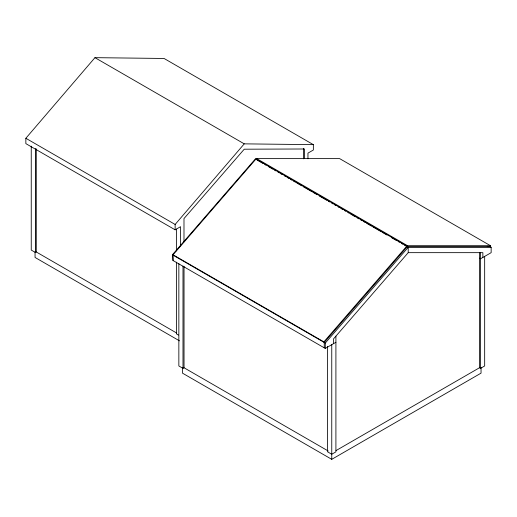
<?xml version="1.0" encoding="UTF-8"?>
<svg xmlns="http://www.w3.org/2000/svg" width="517" height="517" viewBox="0 0 517 517"><rect width="100%" height="100%" fill="white"/><g stroke="black" fill="none" stroke-linecap="round" stroke-linejoin="round"><path stroke-width="0.78" d="M335.908 342.286L325.277 348.419L172.368 260.135L172.368 254.784L255.301 159.016L256.342 159.617L256.69 158.616L339.624 158.616L490.459 245.698L490.116 246.706L407.176 246.706L324.243 342.467L324.243 347.818M490.459 245.698L407.525 245.698L407.176 246.706L406.827 246.098L255.993 159.016L173.059 254.778L173.402 260.736M180.53 246.027L180.53 226.692L175.134 229.813L25.85 143.623L25.85 138.272L94.96 57.665L164.076 58.466L313.36 144.657L313.36 150.008L307.958 153.122L307.958 158.764M175.134 229.813L175.134 224.456L244.244 143.855L313.36 144.657M324.243 342.467L323.894 341.866L406.827 246.098M325.277 348.419L325.277 343.068L408.217 247.3L491.15 247.3L491.15 252.658L480.526 258.791L479.485 258.19M404.326 245.058L408.217 247.3L408.217 252.658L333.575 338.842L333.575 343.631M31.246 146.143L31.246 250.073L35.395 252.464L36.261 251.966L176.549 332.961M178.85 263.644L178.85 365.958L182.992 368.356L184.033 367.755L184.033 266.249M336.024 450.585L479.724 367.619M479.485 252.826L479.485 367.755L480.526 368.356L484.668 365.958L484.668 256.393M182.475 367.555L182.475 373.145L331.759 459.335L481.043 373.145L481.043 367.555M255.301 159.016L256.917 159.016M408.217 252.658L482.859 252.658L482.859 257.447M490.116 246.706L491.15 247.3M487.26 246.254L488.042 246.706M94.96 57.665L244.244 143.855M256.69 158.616L407.525 245.698M257.039 160.018L263.321 163.65M264.717 164.458L266.119 165.259M268.213 166.474L273.099 169.292M274.398 170.041L275.891 170.907M277.991 172.116L279.387 172.924M280.783 173.731L282.179 174.533M284.272 175.741L285.668 176.549M287.064 177.357L289.158 178.565M290.56 179.373L291.956 180.181M293.352 180.982L295.446 182.197M296.842 182.999L301.734 185.823M303.13 186.631L308.953 189.991M309.412 190.256L311.505 191.471M312.901 192.272L317.095 194.696M319.189 195.904L326.873 200.338M328.269 201.145L329.665 201.953M331.759 203.162L333.155 203.969M334.551 204.771L335.947 205.579M338.047 206.787L339.443 207.595M340.839 208.403L342.933 209.611M344.328 210.419L345.724 211.22M347.818 212.435L349.214 213.237M350.616 214.044L353.874 215.932M354.106 216.061L355.502 216.869M356.898 217.676L358.992 218.885M360.388 219.693L361.79 220.494M363.186 221.302L365.28 222.51M366.676 223.318L371.561 226.142M372.957 226.95L380.641 231.383M382.037 232.191L386.929 235.009M391.815 237.833L396.701 240.657M398.103 241.458L399.499 242.266M401.593 243.475L402.989 244.282M25.85 138.272L175.134 224.456M173.059 254.778L323.894 341.866M172.368 254.784L325.277 343.068M178.462 335.061L176.387 333.866L176.387 262.164M179.489 340.845L35.053 257.453L35.053 251.869M183.716 367.574L328.269 451.031M255.993 159.016L256.342 159.617M480.526 252.658L480.526 368.356M335.908 336.147L335.908 451.852L331.759 454.243L327.61 451.852L327.61 346.312M331.759 344.677L331.759 459.335M304.5 158.629L304.5 148.986L244.244 149.206L183.987 218.562L183.987 241.866M303.466 148.385L303.466 158.835M182.992 266.042L182.992 368.356M176.387 229.134L176.387 250.887M36.261 148.844L36.261 251.966M35.395 148.541L35.395 252.464"/></g></svg>
